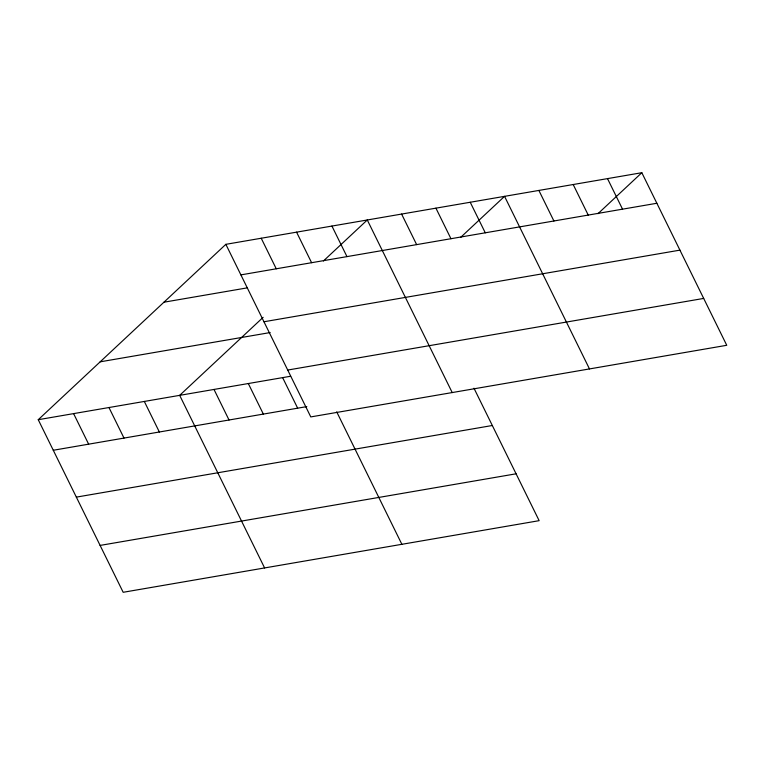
<?xml version="1.0" encoding="UTF-8"?>
<svg xmlns="http://www.w3.org/2000/svg" width="765" height="765" viewBox="0 0 765 765"><rect width="100%" height="100%" fill="white"/><g stroke="black" fill="none" stroke-linecap="round" stroke-linejoin="round"><path stroke-width="1.15" d="M473.975 388.218L539.143 520.669L123.175 592.292L38.25 419.708L225.857 244.331L641.825 172.708L726.75 345.292L310.781 416.915L225.857 244.331M263.141 317.332L179.679 395.352L264.604 567.936M323.432 260.97L367.286 219.976L452.211 392.569M460.702 237.341L504.556 196.347L589.48 368.931M597.972 213.703L641.825 172.708M240.889 274.884L656.858 203.261M163.949 302.204L247.21 287.87M263.954 321.759L679.922 250.136M100.158 361.826L270.188 332.555M287.716 370.05L703.685 298.426M38.25 419.708L290.643 376.246M53.282 450.26L306.813 406.607M76.347 497.126L492.316 425.503M100.11 545.416L516.079 473.803M607.506 178.618L622.538 209.17M573.195 184.528L588.228 215.08M538.876 190.437L553.908 220.989M470.236 202.256L485.268 232.809M435.926 208.157L450.958 238.718M401.606 214.066L416.638 244.618M331.934 226.067L346.966 256.619M296.571 232.158L311.604 262.711M261.219 238.24L276.251 268.792M336.705 411.857L401.874 544.307M282.629 377.623L297.661 408.175M248.309 383.533L263.351 414.085M213.999 389.442L229.031 419.995M144.317 401.443L159.359 431.995M108.965 407.525L123.997 438.077M73.603 413.616L88.644 444.169"/></g></svg>
